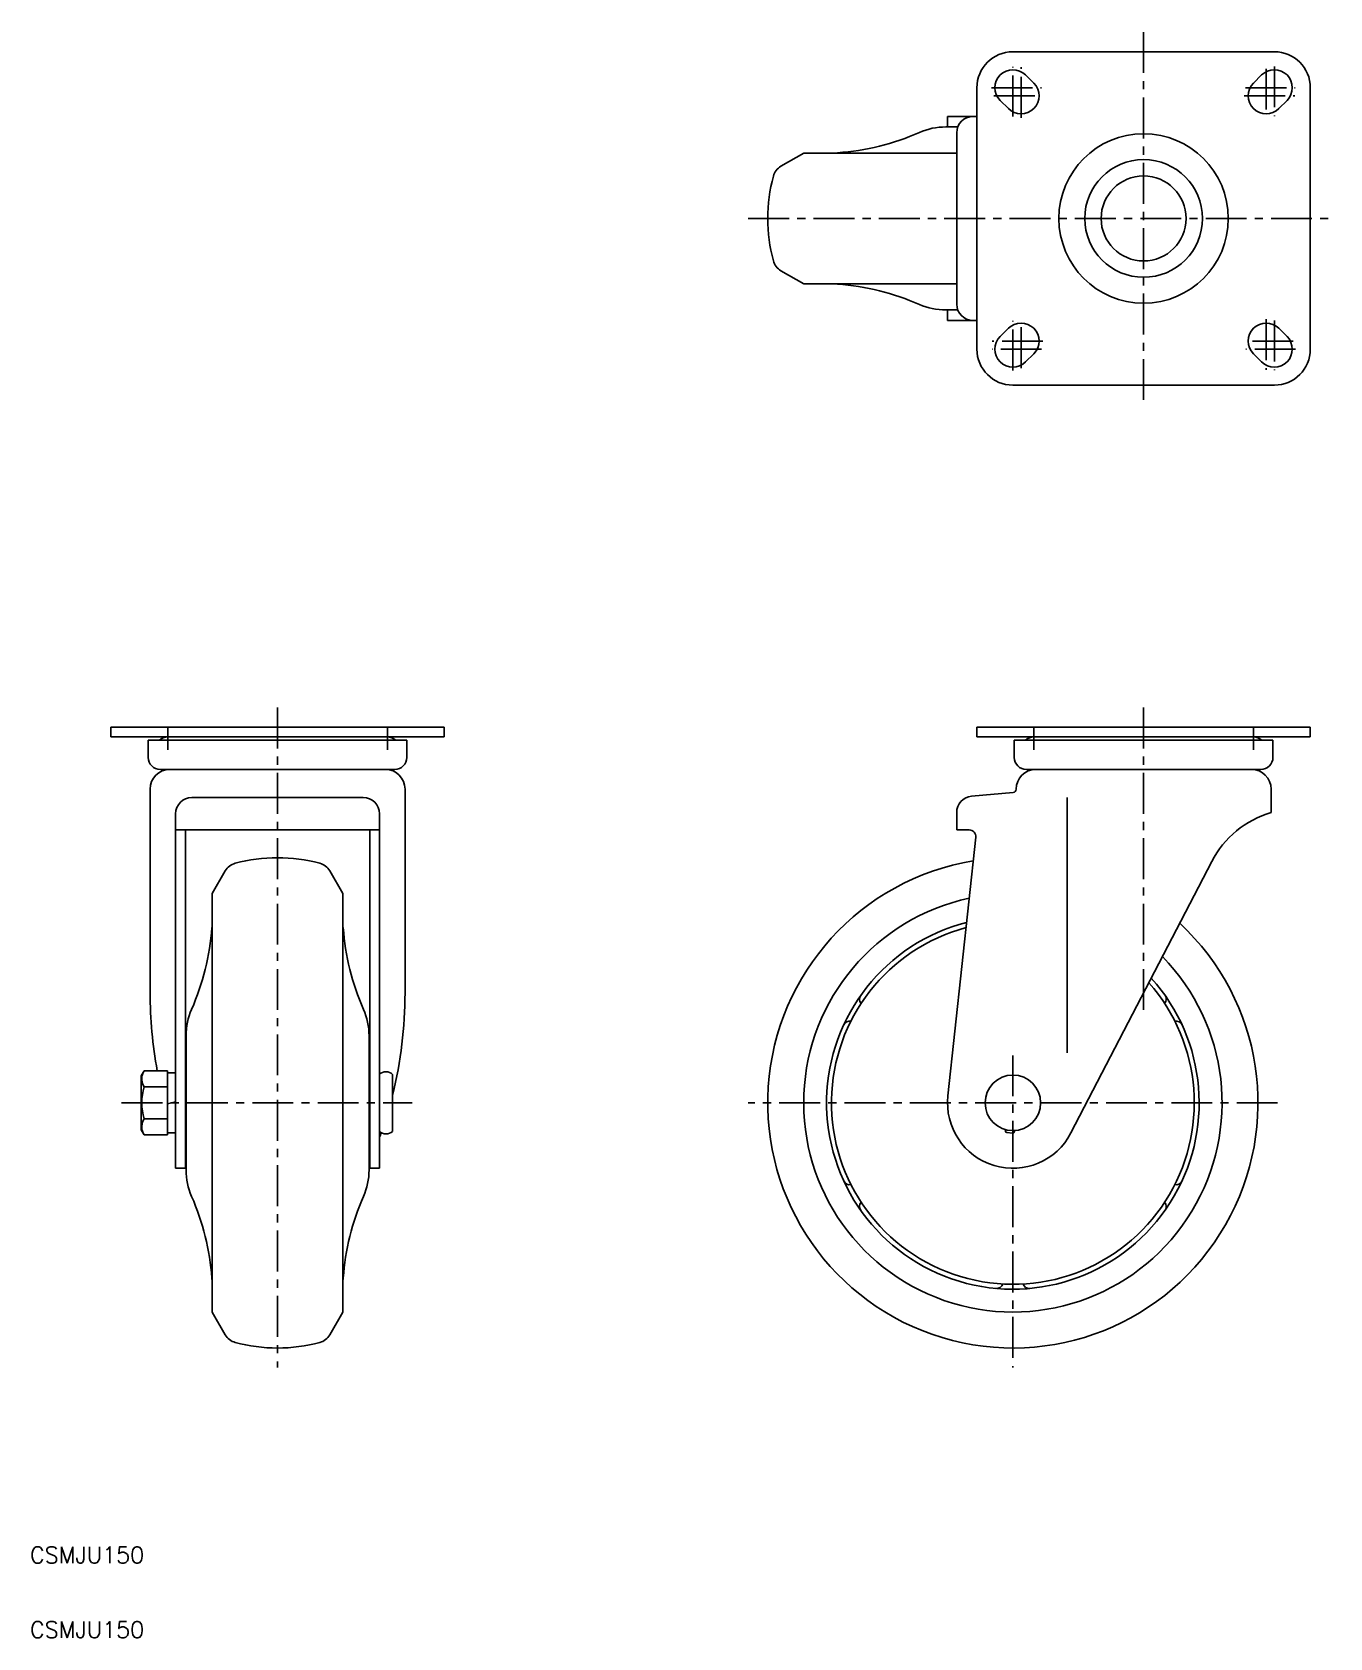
# Model space of a CAD drawing. Extents: x 15 to 412, y 11 to 503.
import ezdxf

# ---------------------------------------------------------------- set-up
doc = ezdxf.new("R2010")
doc.units = 0
doc.header["$LTSCALE"] = 10
doc.linetypes.add('CENTER', pattern=[2, 1.25, -0.25, 0.25, -0.25])
doc.layers.get('0').update_dxf_attribs({"linetype": 'CONTINUOUS'})
doc.layers.add('CENTER', color=1, linetype='CENTER')
doc.styles.get("Standard").update_dxf_attribs({"font": 'txt.shx'})

msp = doc.modelspace()

# ---------------------------------------------------------------- linework, layer by layer
at = {"color": 7, "linetype": 'CONTINUOUS'}
for p, q in [((395, 496.546218), (315, 496.546218)), ((321.389087, 486.935306), (318.889087, 489.435306)), ((391.110913, 489.435306), (388.610913, 486.935306)), ((304, 485.546218), (304, 405.546218)), ((311.110913, 481.657131), (313.610913, 479.157131)), ((396.389087, 479.157131), (398.889087, 481.657131)), ((406, 405.546218), (406, 485.546218)), ((295, 473.546218), (295, 476.746218)), ((295, 476.746218), (304, 476.746218)), ((298.135238, 473.546218), (294.474838, 473.546218)), ((298.135238, 473.546218), (295, 473.546218)), ((297.8, 471.746218), (297.8, 419.346218)), ((251, 465.546218), (244.033595, 461.524163)), ((251, 465.546218), (297.8, 465.546218)), ((251, 425.546218), (244.033595, 429.568274)), ((251, 425.546218), (297.8, 425.546218)), ((298.135238, 417.546218), (294.474838, 417.546218)), ((295, 414.346218), (295, 417.546218)), ((295, 417.546218), (298.135238, 417.546218)), ((304, 414.346218), (295, 414.346218)), ((313.610913, 411.935306), (311.110913, 409.435306)), ((398.889087, 409.435306), (396.389087, 411.935306)), ((318.889087, 401.657131), (321.389087, 404.157131)), ((388.610913, 404.157131), (391.110913, 401.657131)), ((315, 394.546218), (395, 394.546218)), ((39, 289.93), (39, 286.93)), ((39, 289.93), (90, 289.93)), ((141, 289.93), (90, 289.93)), ((141, 289.93), (141, 286.93)), ((304, 289.93), (304, 286.93)), ((304, 289.93), (355, 289.93)), ((406, 289.93), (355, 289.93)), ((406, 289.93), (406, 286.93)), ((39, 286.93), (90, 286.93)), ((50.435, 286), (50.435, 280.7)), ((90, 286), (50.435, 286)), ((56.5, 286.93), (58.142357, 286.93)), ((123.5, 286.93), (90, 286.93)), ((90, 286), (129.565, 286)), ((123.5, 286.93), (121.857643, 286.93)), ((141, 286.93), (123.5, 286.93)), ((129.565, 286), (129.565, 280.7)), ((304, 286.93), (355, 286.93)), ((315.435, 286), (315.435, 280.7)), ((355, 286), (315.435, 286)), ((321.5, 286.93), (323.142357, 286.93)), ((406, 286.93), (355, 286.93)), ((355, 286), (394.565, 286)), ((388.5, 286.93), (386.857643, 286.93)), ((394.565, 286), (394.565, 280.7)), ((54.135, 277), (90, 277)), ((57, 277), (90, 277)), ((57.2, 277), (122.8, 277)), ((125.865, 277), (90, 277)), ((123, 277), (90, 277)), ((319.135, 277), (355, 277)), ((388, 277), (355, 277)), ((390.865, 277), (381.5, 277)), ((51, 271), (51, 208.653493)), ((129, 271), (129, 208.653493)), ((316, 270.916331), (316, 271)), ((394, 271), (394, 263.8)), ((116.2, 268.407706), (63.8, 268.407706)), ((302.364221, 268.807024), (315.087156, 269.920136)), ((331.6, 268.407706), (331.6, 190.263655)), ((58.8, 155), (58.8, 263.407706)), ((121.2, 263.407706), (121.2, 155)), ((297.8, 258.475447), (297.8, 263.82605)), ((58.8, 258.475447), (121.2, 258.475447)), ((61.8, 258.475447), (61.8, 155)), ((118.2, 258.475447), (118.2, 155)), ((303.640276, 256.261183), (295.115103, 177.142635)), ((301.651786, 258.475447), (297.8, 258.475447)), ((70, 239), (74.022056, 245.966405)), ((110, 239), (105.977944, 245.966405)), ((375.860325, 248.845619), (332.751486, 165.786708)), ((70, 239), (70, 175)), ((110, 239), (110, 175)), ((62, 175), (62, 195.525162)), ((118, 175), (118, 195.525162)), ((49.203527, 184.814955), (48.3, 183.25)), ((48.3, 183.25), (48.3, 166.75)), ((56.3, 184.814955), (49.203527, 184.814955)), ((56.3, 184.814955), (56.3, 165.185045)), ((56.3, 184.2), (58.8, 184.2)), ((121.2, 183.72), (121.2, 181)), ((125.2, 183.72), (125.2, 175)), ((56.3, 179.907477), (49.203527, 179.907477)), ((58.8, 175.334936), (56.3, 174.665064)), ((62, 175), (62, 154.474838)), ((70, 111), (70, 175)), ((110, 111), (110, 175)), ((118, 175), (118, 154.474838)), ((125.2, 166.8), (125.2, 175)), ((125.2, 166.28), (125.2, 175)), ((56.3, 170.092523), (49.203527, 170.092523)), ((49.203527, 165.185045), (48.3, 166.75)), ((56.3, 165.185045), (49.203527, 165.185045)), ((56.3, 165.8), (58.8, 165.8)), ((312.709874, 166.814322), (312.676011, 166.500054)), ((313.120684, 165.953343), (314.910324, 165.760506)), ((315.459897, 166.200086), (315.493759, 166.514353)), ((61.8, 155), (58.8, 155)), ((118.2, 155), (121.2, 155)), ((70, 111), (74.022056, 104.033595)), ((110, 111), (105.977944, 104.033595))]:
    msp.add_line(p, q, dxfattribs=at)
for centre, radius in [((355, 445.546218), 25.92216), ((355, 445.546218), 18), ((355, 445.546218), 13), ((315, 175), 8.5)]:
    msp.add_circle(centre, radius, dxfattribs=at)
for centre, radius, start, end in [((315, 485.546218), 11, 90, 180), ((395, 485.546218), 11, 0, 90), ((315, 485.546218), 5.5, 45, 225), ((317.5, 483.046218), 5.5, 225, 45), ((392.5, 483.046218), 5.5, 135, 315), ((395, 485.546218), 5.5, 315, 135), ((302.8, 471.746218), 5, 90, 180), ((256.146721, 540.471218), 75, 273.986596, 293.794274), ((294.474838, 453.546218), 20, 90, 113.794274), ((290, 445.546218), 50, 164.998734, 195.001266), ((246.533595, 457.194036), 5, 120, 164.998734), ((246.533595, 433.898401), 5, 195.001266, 240), ((256.146721, 350.621219), 75, 66.205726, 86.013404), ((294.474838, 437.546218), 20, 246.205726, 270), ((302.8, 419.346218), 5, 180, 270), ((317.5, 408.046218), 5.5, 315, 135), ((392.5, 408.046218), 5.5, 45, 225), ((315, 405.546218), 5.5, 135, 315), ((395, 405.546218), 5.5, 225, 45), ((315, 405.546218), 11, 180, 270), ((395, 405.546218), 11, 270, 0), ((56.4, 282.965), 3.965, 90, 130.053165), ((123.6, 282.965), 3.965, 49.946835, 90), ((321.4, 282.965), 3.965, 90, 130.053165), ((388.6, 282.965), 3.965, 49.946835, 90), ((54.135, 280.7), 3.7, 180, 270), ((125.865, 280.7), 3.7, 270, 0), ((319.135, 280.7), 3.7, 180, 270), ((390.865, 280.7), 3.7, 270, 0), ((57, 271), 6, 90, 180), ((123, 271), 6, 0, 90), ((322, 271), 6, 90, 180), ((388, 271), 6, 0, 90), ((315, 270.916331), 1, 275, 0), ((63.8, 263.407706), 5, 90, 180), ((116.2, 263.407706), 5, 0, 90), ((302.8, 263.82605), 5, 95, 180), ((402.487555, 235.025681), 30, 106.434467, 152.57), ((301.651786, 256.475447), 2, 353.85, 90), ((78.352183, 243.466405), 5, 105.001266, 150), ((90, 200), 50, 74.998734, 105.001266), ((101.647817, 243.466405), 5, 30, 74.998734), ((315, 175), 75, 99.31601, 47.10399), ((315, 175), 64, 102.059957, 44.360043), ((-4.924999, 233.853279), 75, 336.205726, 356.013404), ((184.924999, 233.853279), 75, 183.986596, 203.794274), ((315, 175), 57, 104.390978, 42.029022), ((315, 175), 55.5, 104.972329, 41.447671), ((181, 208.653493), 130, 180, 190.566311), ((-1, 208.653493), 130, 346.112587, 0), ((270.065835, 206.716255), 2, 144.784091, 221.313011), ((359.934165, 206.716255), 2, 318.686989, 35.215909), ((82, 195.525162), 20, 156.205726, 180), ((98, 195.525162), 20, 360, 23.794274), ((265.065835, 198.056001), 2, 78.686989, 155.215909), ((364.934165, 198.056001), 2, 24.784091, 101.313011), ((52.789236, 182.361216), 4.344899, 154.384247, 214.384247), ((123.2, 181.545897), 2.954103, 47.388433, 132.611567), ((64.685148, 175), 16.240811, 162.412046, 197.587954), ((315, 175), 20, 173.85, 332.57), ((52.789236, 167.638784), 4.344899, 145.615753, 205.615753), ((123.2, 168.454103), 2.954103, 227.388433, 312.611567), ((-1, 208.653493), 130, 340.051556, 340.787858), ((313.173133, 166.446489), 0.5, 173.85, 263.85), ((314.962774, 166.253651), 0.5, 263.85, 353.85), ((82, 154.474838), 20, 180, 203.794274), ((98, 154.474838), 20, 336.205726, 0), ((265.065835, 151.943999), 2, 204.784091, 281.313011), ((364.934165, 151.943999), 2, 256.409402, 335.215909), ((-4.924999, 116.146721), 75, 3.986596, 23.794274), ((184.924999, 116.146721), 75, 156.205726, 176.013404), ((270.065835, 143.283745), 2, 138.686989, 215.215909), ((359.934165, 143.283745), 2, 324.784091, 41.313011), ((71.888687, 121.5), 2, 183.986596, 199.205724), ((108.111313, 121.5), 2, 340.794276, 356.013404), ((310, 120.227744), 2, 264.784091, 341.313011), ((320, 120.227744), 2, 198.686989, 275.215909), ((78.352183, 106.533595), 5, 210, 254.998734), ((101.647817, 106.533595), 5, 285.001266, 330), ((90, 150), 50, 254.998734, 285.001266)]:
    msp.add_arc(centre, radius, start, end, dxfattribs=at)
at = {"layer": 'CENTER', "color": 1, "linetype": 'CENTER'}
for p, q in [((355, 502.546218), (355, 388.546218)), ((315, 476.763102), (315, 491.919451)), ((317.5, 476.351244), (317.5, 491.837079)), ((392.5, 491.344691), (392.5, 476.490529)), ((395, 492.046138), (395, 476.820621)), ((308.500081, 485.546218), (323.725597, 485.546218)), ((309.201528, 483.046218), (324.05569, 483.046218)), ((385.805026, 483.046218), (401.290861, 483.046218)), ((386.216883, 485.546218), (401.373232, 485.546218)), ((234, 445.546218), (412, 445.546218)), ((315, 399.046299), (315, 414.271816)), ((317.5, 399.747746), (317.5, 414.601908)), ((392.5, 414.741193), (392.5, 399.255358)), ((395, 414.329335), (395, 399.172986)), ((324.194974, 408.046218), (308.709139, 408.046218)), ((400.798472, 408.046218), (385.94431, 408.046218)), ((323.783117, 405.546218), (308.626768, 405.546218)), ((401.499919, 405.546218), (386.274403, 405.546218)), ((90, 295.93), (90, 94)), ((355, 295.93), (355, 202.653493)), ((56.4, 289.93), (56.4, 283)), ((123.6, 289.93), (123.6, 283)), ((321.4, 289.93), (321.4, 283)), ((388.6, 289.93), (388.6, 283)), ((315, 189.5), (315, 94)), ((42.3, 175), (131.2, 175)), ((396, 175), (234, 175))]:
    msp.add_line(p, q, dxfattribs=at)

# ---------------------------------------------------------------- texts
for p in [(14.25673, 34.201841), (14.25673, 11.338059)]:
    msp.add_text('CSMJU150', height=5).set_placement(p)

doc.saveas('drawing.dxf')
